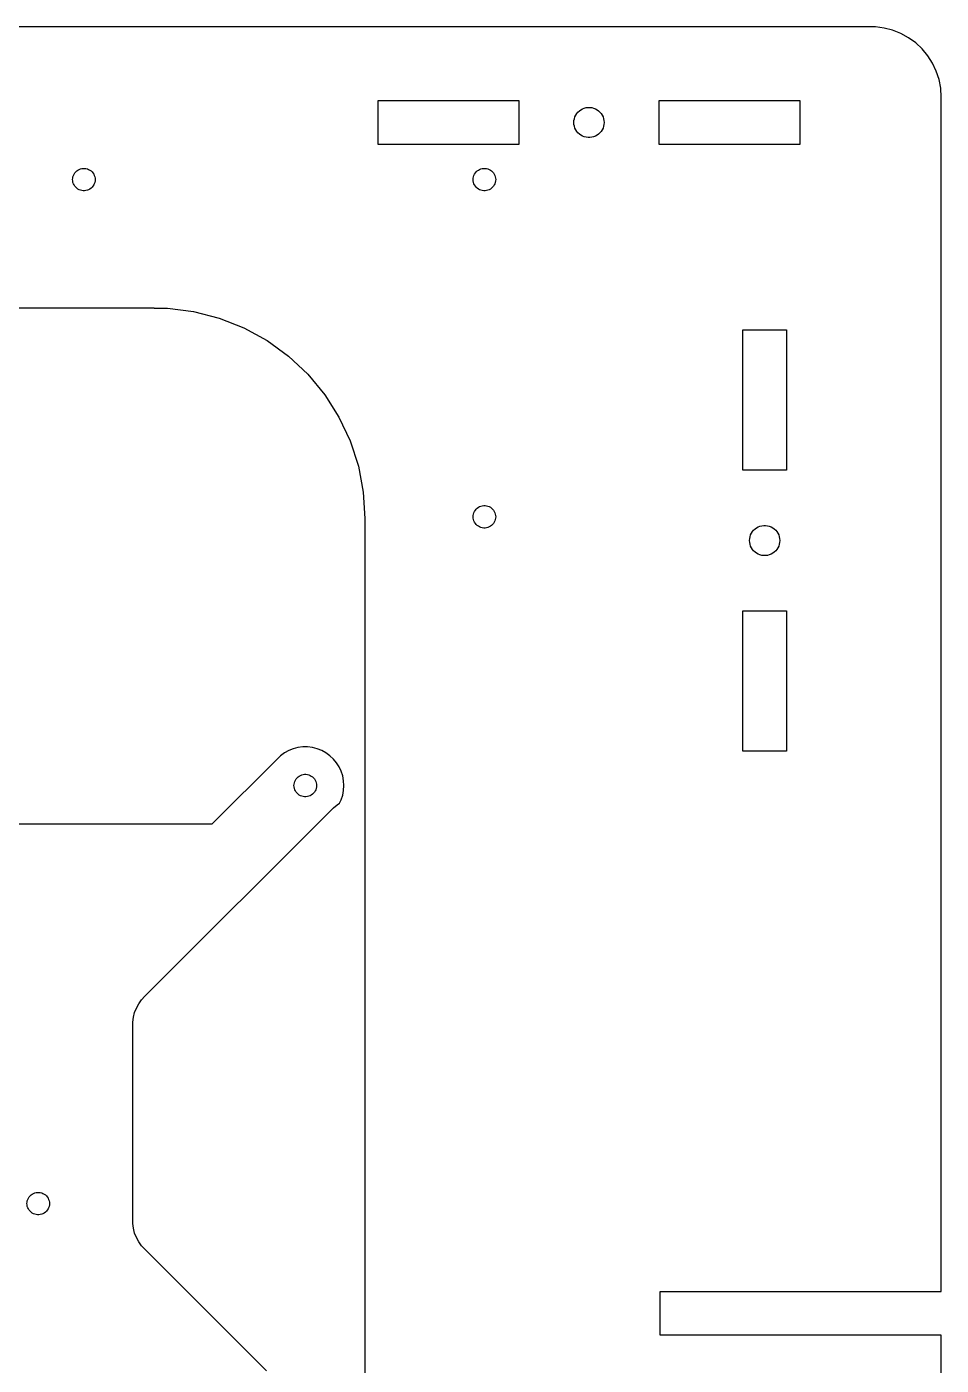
# Model space of a CAD drawing. Header units: metres. Extents: x -400 to 400, y -76 to 435.
# Drawn here: x -140.1 to -10, y 244.5 to 435 of the extents above; entities that cross this region are included whole.
import ezdxf

# ---------------------------------------------------------------- set-up
doc = ezdxf.new("R2010")
doc.units = ezdxf.units.M

msp = doc.modelspace()

# ---------------------------------------------------------------- linework, layer by layer
for p, q in [((-20, 435), (-390, 435)), ((-20, 434.98), (-20, 435)), ((-19.3721, 434.98), (-20, 434.98)), ((-18.1262, 434.823), (-19.3721, 434.98)), ((-16.9098, 434.511), (-18.1262, 434.823)), ((-15.7422, 434.048), (-16.9098, 434.511)), ((-14.6417, 433.443), (-15.7422, 434.048)), ((-13.6257, 432.705), (-14.6417, 433.443)), ((-12.7103, 431.845), (-13.6257, 432.705)), ((-11.9098, 430.878), (-12.7103, 431.845)), ((-11.2369, 429.818), (-11.9098, 430.878)), ((-10.7022, 428.681), (-11.2369, 429.818)), ((-10.3142, 427.487), (-10.7022, 428.681)), ((-10.0788, 426.253), (-10.3142, 427.487)), ((-10, 425), (-10.0788, 426.253)), ((-10, 255), (-10, 425)), ((-90.125, 418.25), (-90.125, 424.5)), ((-90.125, 424.5), (-70.125, 424.5)), ((-70.125, 424.5), (-70.125, 418.25)), ((-61.6923, 422.847), (-61.4955, 423.032)), ((-61.4955, 423.032), (-61.277, 423.19)), ((-61.277, 423.19), (-61.0404, 423.32)), ((-61.0404, 423.32), (-60.7894, 423.42)), ((-60.7894, 423.42), (-60.5279, 423.487)), ((-60.5279, 423.487), (-60.26, 423.521)), ((-60.26, 423.521), (-59.99, 423.521)), ((-59.99, 423.521), (-59.7221, 423.487)), ((-59.7221, 423.487), (-59.4606, 423.42)), ((-59.4606, 423.42), (-59.2096, 423.32)), ((-59.2096, 423.32), (-58.973, 423.19)), ((-58.973, 423.19), (-58.7545, 423.032)), ((-58.7545, 423.032), (-58.5577, 422.847)), ((-50.125, 418.25), (-50.125, 424.5)), ((-50.125, 424.5), (-30.125, 424.5)), ((-30.125, 424.5), (-30.125, 418.25)), ((-62.275, 421.375), (-62.2581, 421.644)), ((-62.2581, 421.106), (-62.275, 421.375)), ((-62.2581, 421.644), (-62.2075, 421.91)), ((-62.2075, 420.84), (-62.2581, 421.106)), ((-62.2075, 421.91), (-62.124, 422.166)), ((-62.124, 422.166), (-62.0091, 422.411)), ((-62.0091, 422.411), (-61.8644, 422.639)), ((-61.8644, 422.639), (-61.6923, 422.847)), ((-58.5577, 422.847), (-58.3856, 422.639)), ((-58.3856, 422.639), (-58.241, 422.411)), ((-58.241, 422.411), (-58.126, 422.166)), ((-58.126, 422.166), (-58.0426, 421.91)), ((-58.0426, 421.91), (-57.992, 421.644)), ((-57.992, 421.106), (-58.0426, 420.84)), ((-57.992, 421.644), (-57.975, 421.375)), ((-57.975, 421.375), (-57.992, 421.106)), ((-62.124, 420.584), (-62.2075, 420.84)), ((-62.0091, 420.339), (-62.124, 420.584)), ((-61.8644, 420.111), (-62.0091, 420.339)), ((-61.6923, 419.903), (-61.8644, 420.111)), ((-61.4955, 419.718), (-61.6923, 419.903)), ((-61.277, 419.56), (-61.4955, 419.718)), ((-61.0404, 419.43), (-61.277, 419.56)), ((-60.7894, 419.33), (-61.0404, 419.43)), ((-60.5279, 419.263), (-60.7894, 419.33)), ((-60.26, 419.229), (-60.5279, 419.263)), ((-59.99, 419.229), (-60.26, 419.229)), ((-59.7221, 419.263), (-59.99, 419.229)), ((-59.4606, 419.33), (-59.7221, 419.263)), ((-59.2096, 419.43), (-59.4606, 419.33)), ((-58.973, 419.56), (-59.2096, 419.43)), ((-58.7545, 419.718), (-58.973, 419.56)), ((-58.5577, 419.903), (-58.7545, 419.718)), ((-58.3856, 420.111), (-58.5577, 419.903)), ((-58.241, 420.339), (-58.3856, 420.111)), ((-58.126, 420.584), (-58.241, 420.339)), ((-58.0426, 420.84), (-58.126, 420.584)), ((-70.125, 418.25), (-90.125, 418.25)), ((-30.125, 418.25), (-50.125, 418.25)), ((-133.6, 413.25), (-133.587, 413.451)), ((-133.587, 413.451), (-133.55, 413.648)), ((-133.55, 413.648), (-133.488, 413.839)), ((-133.488, 413.839), (-133.402, 414.021)), ((-133.402, 414.021), (-133.294, 414.19)), ((-133.294, 414.19), (-133.166, 414.345)), ((-133.166, 414.345), (-133.02, 414.483)), ((-133.02, 414.483), (-132.857, 414.601)), ((-132.857, 414.601), (-132.681, 414.698)), ((-132.681, 414.698), (-132.494, 414.772)), ((-132.494, 414.772), (-132.3, 414.822)), ((-132.3, 414.822), (-132.1, 414.847)), ((-132.1, 414.847), (-131.9, 414.847)), ((-131.9, 414.847), (-131.7, 414.822)), ((-131.7, 414.822), (-131.506, 414.772)), ((-131.506, 414.772), (-131.319, 414.698)), ((-131.319, 414.698), (-131.143, 414.601)), ((-131.143, 414.601), (-130.98, 414.483)), ((-130.98, 414.483), (-130.834, 414.345)), ((-130.834, 414.345), (-130.706, 414.19)), ((-130.706, 414.19), (-130.598, 414.021)), ((-130.598, 414.021), (-130.512, 413.839)), ((-130.512, 413.839), (-130.45, 413.648)), ((-130.45, 413.648), (-130.413, 413.451)), ((-130.413, 413.451), (-130.4, 413.25)), ((-76.6, 413.25), (-76.5874, 413.451)), ((-76.5874, 413.451), (-76.5497, 413.648)), ((-76.5497, 413.648), (-76.4877, 413.839)), ((-76.4877, 413.839), (-76.4021, 414.021)), ((-76.4021, 414.021), (-76.2944, 414.19)), ((-76.2944, 414.19), (-76.1664, 414.345)), ((-76.1664, 414.345), (-76.0199, 414.483)), ((-76.0199, 414.483), (-75.8573, 414.601)), ((-75.8573, 414.601), (-75.6813, 414.698)), ((-75.6813, 414.698), (-75.4944, 414.772)), ((-75.4944, 414.772), (-75.2998, 414.822)), ((-75.2998, 414.822), (-75.1005, 414.847)), ((-75.1005, 414.847), (-74.8995, 414.847)), ((-74.8995, 414.847), (-74.7002, 414.822)), ((-74.7002, 414.822), (-74.5056, 414.772)), ((-74.5056, 414.772), (-74.3188, 414.698)), ((-74.3188, 414.698), (-74.1427, 414.601)), ((-74.1427, 414.601), (-73.9801, 414.483)), ((-73.9801, 414.483), (-73.8337, 414.345)), ((-73.8337, 414.345), (-73.7056, 414.19)), ((-73.7056, 414.19), (-73.5979, 414.021)), ((-73.5979, 414.021), (-73.5124, 413.839)), ((-73.5124, 413.839), (-73.4503, 413.648)), ((-73.4503, 413.648), (-73.4126, 413.451)), ((-73.4126, 413.451), (-73.4, 413.25)), ((-133.587, 413.049), (-133.6, 413.25)), ((-133.55, 412.852), (-133.587, 413.049)), ((-133.488, 412.661), (-133.55, 412.852)), ((-133.402, 412.479), (-133.488, 412.661)), ((-133.294, 412.31), (-133.402, 412.479)), ((-133.166, 412.155), (-133.294, 412.31)), ((-133.02, 412.017), (-133.166, 412.155)), ((-132.857, 411.899), (-133.02, 412.017)), ((-132.681, 411.802), (-132.857, 411.899)), ((-132.494, 411.728), (-132.681, 411.802)), ((-132.3, 411.678), (-132.494, 411.728)), ((-132.1, 411.653), (-132.3, 411.678)), ((-131.9, 411.653), (-132.1, 411.653)), ((-131.7, 411.678), (-131.9, 411.653)), ((-131.506, 411.728), (-131.7, 411.678)), ((-131.319, 411.802), (-131.506, 411.728)), ((-131.143, 411.899), (-131.319, 411.802)), ((-130.98, 412.017), (-131.143, 411.899)), ((-130.834, 412.155), (-130.98, 412.017)), ((-130.706, 412.31), (-130.834, 412.155)), ((-130.598, 412.479), (-130.706, 412.31)), ((-130.512, 412.661), (-130.598, 412.479)), ((-130.45, 412.852), (-130.512, 412.661)), ((-130.413, 413.049), (-130.45, 412.852)), ((-130.4, 413.25), (-130.413, 413.049)), ((-76.5874, 413.049), (-76.6, 413.25)), ((-76.5497, 412.852), (-76.5874, 413.049)), ((-76.4877, 412.661), (-76.5497, 412.852)), ((-76.4021, 412.479), (-76.4877, 412.661)), ((-76.2944, 412.31), (-76.4021, 412.479)), ((-76.1664, 412.155), (-76.2944, 412.31)), ((-76.0199, 412.017), (-76.1664, 412.155)), ((-75.8573, 411.899), (-76.0199, 412.017)), ((-75.6813, 411.802), (-75.8573, 411.899)), ((-75.4944, 411.728), (-75.6813, 411.802)), ((-75.2998, 411.678), (-75.4944, 411.728)), ((-75.1005, 411.653), (-75.2998, 411.678)), ((-74.8995, 411.653), (-75.1005, 411.653)), ((-74.7002, 411.678), (-74.8995, 411.653)), ((-74.5056, 411.728), (-74.7002, 411.678)), ((-74.3188, 411.802), (-74.5056, 411.728)), ((-74.1427, 411.899), (-74.3188, 411.802)), ((-73.9801, 412.017), (-74.1427, 411.899)), ((-73.8337, 412.155), (-73.9801, 412.017)), ((-73.7056, 412.31), (-73.8337, 412.155)), ((-73.5979, 412.479), (-73.7056, 412.31)), ((-73.5124, 412.661), (-73.5979, 412.479)), ((-73.4503, 412.852), (-73.5124, 412.661)), ((-73.4126, 413.049), (-73.4503, 412.852)), ((-73.4, 413.25), (-73.4126, 413.049)), ((-145.75, 395), (-122, 395)), ((-122, 395), (-122, 394.941)), ((-122, 394.941), (-120.116, 394.941)), ((-120.116, 394.941), (-116.379, 394.469)), ((-116.379, 394.469), (-112.729, 393.532)), ((-112.729, 393.532), (-109.227, 392.145)), ((-109.227, 392.145), (-105.925, 390.33)), ((-38.25, 371.875), (-38.25, 391.875)), ((-38.25, 391.875), (-32, 391.875)), ((-32, 391.875), (-32, 371.875)), ((-105.925, 390.33), (-102.877, 388.115)), ((-102.877, 388.115), (-100.131, 385.536)), ((-100.131, 385.536), (-97.7295, 382.634)), ((-97.7295, 382.634), (-95.7108, 379.453)), ((-95.7108, 379.453), (-94.1067, 376.044)), ((-94.1067, 376.044), (-92.9425, 372.461)), ((-92.9425, 372.461), (-92.2366, 368.76)), ((-32, 371.875), (-38.25, 371.875)), ((-92.2366, 368.76), (-92, 365)), ((-76.5497, 365.648), (-76.4877, 365.839)), ((-76.4877, 365.839), (-76.4021, 366.021)), ((-76.4021, 366.021), (-76.2944, 366.19)), ((-76.2944, 366.19), (-76.1664, 366.345)), ((-76.1664, 366.345), (-76.0199, 366.483)), ((-76.0199, 366.483), (-75.8573, 366.601)), ((-75.8573, 366.601), (-75.6813, 366.698)), ((-75.6813, 366.698), (-75.4944, 366.772)), ((-75.4944, 366.772), (-75.2998, 366.822)), ((-75.2998, 366.822), (-75.1005, 366.847)), ((-75.1005, 366.847), (-74.8995, 366.847)), ((-74.8995, 366.847), (-74.7002, 366.822)), ((-74.7002, 366.822), (-74.5056, 366.772)), ((-74.5056, 366.772), (-74.3188, 366.698)), ((-74.3188, 366.698), (-74.1427, 366.601)), ((-74.1427, 366.601), (-73.9801, 366.483)), ((-73.9801, 366.483), (-73.8337, 366.345)), ((-73.8337, 366.345), (-73.7056, 366.19)), ((-73.7056, 366.19), (-73.5979, 366.021)), ((-73.5979, 366.021), (-73.5124, 365.839)), ((-73.5124, 365.839), (-73.4503, 365.648)), ((-92, 365), (-92, 80)), ((-76.6, 365.25), (-76.5874, 365.451)), ((-76.5874, 365.049), (-76.6, 365.25)), ((-76.5874, 365.451), (-76.5497, 365.648)), ((-76.5497, 364.852), (-76.5874, 365.049)), ((-76.4877, 364.661), (-76.5497, 364.852)), ((-76.4021, 364.479), (-76.4877, 364.661)), ((-76.2944, 364.31), (-76.4021, 364.479)), ((-76.1664, 364.155), (-76.2944, 364.31)), ((-76.0199, 364.017), (-76.1664, 364.155)), ((-75.8573, 363.899), (-76.0199, 364.017)), ((-75.6813, 363.802), (-75.8573, 363.899)), ((-74.1427, 363.899), (-74.3188, 363.802)), ((-73.9801, 364.017), (-74.1427, 363.899)), ((-73.8337, 364.155), (-73.9801, 364.017)), ((-73.7056, 364.31), (-73.8337, 364.155)), ((-73.5979, 364.479), (-73.7056, 364.31)), ((-73.5124, 364.661), (-73.5979, 364.479)), ((-73.4503, 364.852), (-73.5124, 364.661)), ((-73.4503, 365.648), (-73.4126, 365.451)), ((-73.4126, 365.049), (-73.4503, 364.852)), ((-73.4126, 365.451), (-73.4, 365.25)), ((-73.4, 365.25), (-73.4126, 365.049)), ((-36.0404, 363.82), (-35.7894, 363.92)), ((-35.7894, 363.92), (-35.5279, 363.987)), ((-35.5279, 363.987), (-35.26, 364.021)), ((-35.26, 364.021), (-34.99, 364.021)), ((-34.99, 364.021), (-34.7221, 363.987)), ((-34.7221, 363.987), (-34.4606, 363.92)), ((-34.4606, 363.92), (-34.2096, 363.82)), ((-75.4944, 363.728), (-75.6813, 363.802)), ((-75.2998, 363.678), (-75.4944, 363.728)), ((-75.1005, 363.653), (-75.2998, 363.678)), ((-74.8995, 363.653), (-75.1005, 363.653)), ((-74.7002, 363.678), (-74.8995, 363.653)), ((-74.5056, 363.728), (-74.7002, 363.678)), ((-74.3188, 363.802), (-74.5056, 363.728)), ((-37.275, 361.875), (-37.2581, 362.144)), ((-37.2581, 362.144), (-37.2075, 362.41)), ((-37.2075, 362.41), (-37.124, 362.666)), ((-37.124, 362.666), (-37.0091, 362.911)), ((-37.0091, 362.911), (-36.8644, 363.139)), ((-36.8644, 363.139), (-36.6923, 363.347)), ((-36.6923, 363.347), (-36.4955, 363.532)), ((-36.4955, 363.532), (-36.277, 363.69)), ((-36.277, 363.69), (-36.0404, 363.82)), ((-34.2096, 363.82), (-33.973, 363.69)), ((-33.973, 363.69), (-33.7545, 363.532)), ((-33.7545, 363.532), (-33.5577, 363.347)), ((-33.5577, 363.347), (-33.3856, 363.139)), ((-33.3856, 363.139), (-33.241, 362.911)), ((-33.241, 362.911), (-33.126, 362.666)), ((-33.126, 362.666), (-33.0426, 362.41)), ((-33.0426, 362.41), (-32.992, 362.144)), ((-32.992, 362.144), (-32.975, 361.875)), ((-37.2581, 361.606), (-37.275, 361.875)), ((-37.2075, 361.34), (-37.2581, 361.606)), ((-37.124, 361.084), (-37.2075, 361.34)), ((-37.0091, 360.839), (-37.124, 361.084)), ((-36.8644, 360.611), (-37.0091, 360.839)), ((-36.6923, 360.403), (-36.8644, 360.611)), ((-36.4955, 360.218), (-36.6923, 360.403)), ((-36.277, 360.06), (-36.4955, 360.218)), ((-33.7545, 360.218), (-33.973, 360.06)), ((-33.5577, 360.403), (-33.7545, 360.218)), ((-33.3856, 360.611), (-33.5577, 360.403)), ((-33.241, 360.839), (-33.3856, 360.611)), ((-33.126, 361.084), (-33.241, 360.839)), ((-33.0426, 361.34), (-33.126, 361.084)), ((-32.992, 361.606), (-33.0426, 361.34)), ((-32.975, 361.875), (-32.992, 361.606)), ((-36.0404, 359.93), (-36.277, 360.06)), ((-35.7894, 359.83), (-36.0404, 359.93)), ((-35.5279, 359.763), (-35.7894, 359.83)), ((-35.26, 359.729), (-35.5279, 359.763)), ((-34.99, 359.729), (-35.26, 359.729)), ((-34.7221, 359.763), (-34.99, 359.729)), ((-34.4606, 359.83), (-34.7221, 359.763)), ((-34.2096, 359.93), (-34.4606, 359.83)), ((-33.973, 360.06), (-34.2096, 359.93)), ((-38.25, 331.875), (-38.25, 351.875)), ((-38.25, 351.875), (-32, 351.875)), ((-32, 351.875), (-32, 331.875)), ((-103.447, 331.644), (-104.006, 331.238)), ((-102.842, 331.977), (-103.447, 331.644)), ((-102.2, 332.231), (-102.842, 331.977)), ((-101.531, 332.403), (-102.2, 332.231)), ((-100.845, 332.489), (-101.531, 332.403)), ((-100.155, 332.489), (-100.845, 332.489)), ((-99.4694, 332.403), (-100.155, 332.489)), ((-98.8004, 332.231), (-99.4694, 332.403)), ((-98.1582, 331.977), (-98.8004, 332.231)), ((-97.553, 331.644), (-98.1582, 331.977)), ((-96.9942, 331.238), (-97.553, 331.644)), ((-32, 331.875), (-38.25, 331.875)), ((-104.509, 330.765), (-113.774, 321.5)), ((-104.006, 331.238), (-104.509, 330.765)), ((-96.4907, 330.765), (-96.9942, 331.238)), ((-96.0504, 330.233), (-96.4907, 330.765)), ((-95.6803, 329.65), (-96.0504, 330.233)), ((-95.3862, 329.025), (-95.6803, 329.65)), ((-101.988, 327.589), (-101.902, 327.771)), ((-101.902, 327.771), (-101.794, 327.94)), ((-101.794, 327.94), (-101.666, 328.095)), ((-101.666, 328.095), (-101.52, 328.233)), ((-101.52, 328.233), (-101.357, 328.351)), ((-101.357, 328.351), (-101.181, 328.448)), ((-101.181, 328.448), (-100.994, 328.522)), ((-100.994, 328.522), (-100.8, 328.572)), ((-100.8, 328.572), (-100.6, 328.597)), ((-100.6, 328.597), (-100.4, 328.597)), ((-100.4, 328.597), (-100.2, 328.572)), ((-100.2, 328.572), (-100.006, 328.522)), ((-100.006, 328.522), (-99.8188, 328.448)), ((-99.8188, 328.448), (-99.6427, 328.351)), ((-99.6427, 328.351), (-99.4801, 328.233)), ((-99.4801, 328.233), (-99.3337, 328.095)), ((-99.3337, 328.095), (-99.2056, 327.94)), ((-99.2056, 327.94), (-99.0979, 327.771)), ((-99.0979, 327.771), (-99.0124, 327.589)), ((-95.1728, 328.368), (-95.3862, 329.025)), ((-95.0434, 327.689), (-95.1728, 328.368)), ((-95, 327), (-95.0434, 327.689)), ((-102.1, 327), (-102.087, 327.201)), ((-102.087, 326.799), (-102.1, 327)), ((-102.087, 327.201), (-102.05, 327.398)), ((-102.05, 326.602), (-102.087, 326.799)), ((-102.05, 327.398), (-101.988, 327.589)), ((-101.988, 326.411), (-102.05, 326.602)), ((-101.902, 326.229), (-101.988, 326.411)), ((-101.794, 326.06), (-101.902, 326.229)), ((-101.666, 325.905), (-101.794, 326.06)), ((-101.52, 325.767), (-101.666, 325.905)), ((-99.3337, 325.905), (-99.4801, 325.767)), ((-99.2056, 326.06), (-99.3337, 325.905)), ((-99.0979, 326.229), (-99.2056, 326.06)), ((-99.0124, 326.411), (-99.0979, 326.229)), ((-99.0124, 327.589), (-98.9503, 327.398)), ((-98.9503, 326.602), (-99.0124, 326.411)), ((-98.9503, 327.398), (-98.9126, 327.201)), ((-98.9126, 326.799), (-98.9503, 326.602)), ((-98.9126, 327.201), (-98.9, 327)), ((-98.9, 327), (-98.9126, 326.799)), ((-95.1728, 325.632), (-95.0434, 326.311)), ((-95.0434, 326.311), (-95, 327)), ((-101.357, 325.649), (-101.52, 325.767)), ((-101.181, 325.552), (-101.357, 325.649)), ((-100.994, 325.478), (-101.181, 325.552)), ((-100.8, 325.428), (-100.994, 325.478)), ((-100.6, 325.403), (-100.8, 325.428)), ((-100.4, 325.403), (-100.6, 325.403)), ((-100.2, 325.428), (-100.4, 325.403)), ((-100.006, 325.478), (-100.2, 325.428)), ((-99.8188, 325.552), (-100.006, 325.478)), ((-99.6427, 325.649), (-99.8188, 325.552)), ((-99.4801, 325.767), (-99.6427, 325.649)), ((-96.49, 323.825), (-95.9578, 324.265)), ((-95.9578, 324.265), (-95.6192, 324.48)), ((-95.6192, 324.48), (-95.3862, 324.975)), ((-95.3862, 324.975), (-95.1728, 325.632)), ((-123.315, 297), (-96.49, 323.825)), ((-113.774, 321.5), (-296.226, 321.5)), ((-124.781, 294.69), (-124.527, 295.333)), ((-124.527, 295.333), (-124.194, 295.938)), ((-124.194, 295.938), (-123.788, 296.497)), ((-123.788, 296.497), (-123.315, 297)), ((-125.039, 293.336), (-124.953, 294.021)), ((-124.953, 294.021), (-124.781, 294.69)), ((-125.039, 264.664), (-125.039, 293.336)), ((-139.666, 268.595), (-139.52, 268.733)), ((-139.52, 268.733), (-139.357, 268.851)), ((-139.357, 268.851), (-139.181, 268.948)), ((-139.181, 268.948), (-138.994, 269.022)), ((-138.994, 269.022), (-138.8, 269.072)), ((-138.8, 269.072), (-138.6, 269.097)), ((-138.6, 269.097), (-138.4, 269.097)), ((-138.4, 269.097), (-138.2, 269.072)), ((-138.2, 269.072), (-138.006, 269.022)), ((-138.006, 269.022), (-137.819, 268.948)), ((-137.819, 268.948), (-137.643, 268.851)), ((-137.643, 268.851), (-137.48, 268.733)), ((-137.48, 268.733), (-137.334, 268.595)), ((-140.1, 267.5), (-140.087, 267.701)), ((-140.087, 267.299), (-140.1, 267.5)), ((-140.087, 267.701), (-140.05, 267.898)), ((-140.05, 267.102), (-140.087, 267.299)), ((-140.05, 267.898), (-139.988, 268.089)), ((-139.988, 266.911), (-140.05, 267.102)), ((-139.988, 268.089), (-139.902, 268.271)), ((-139.902, 266.729), (-139.988, 266.911)), ((-139.902, 268.271), (-139.794, 268.44)), ((-139.794, 266.56), (-139.902, 266.729)), ((-139.794, 268.44), (-139.666, 268.595)), ((-137.334, 268.595), (-137.206, 268.44)), ((-137.206, 268.44), (-137.098, 268.271)), ((-137.098, 266.729), (-137.206, 266.56)), ((-137.098, 268.271), (-137.012, 268.089)), ((-137.012, 266.911), (-137.098, 266.729)), ((-137.012, 268.089), (-136.95, 267.898)), ((-136.95, 267.102), (-137.012, 266.911)), ((-136.95, 267.898), (-136.913, 267.701)), ((-136.913, 267.299), (-136.95, 267.102)), ((-136.913, 267.701), (-136.9, 267.5)), ((-136.9, 267.5), (-136.913, 267.299)), ((-139.666, 266.405), (-139.794, 266.56)), ((-139.52, 266.267), (-139.666, 266.405)), ((-139.357, 266.149), (-139.52, 266.267)), ((-139.181, 266.052), (-139.357, 266.149)), ((-138.994, 265.978), (-139.181, 266.052)), ((-138.8, 265.928), (-138.994, 265.978)), ((-138.6, 265.903), (-138.8, 265.928)), ((-138.4, 265.903), (-138.6, 265.903)), ((-138.2, 265.928), (-138.4, 265.903)), ((-138.006, 265.978), (-138.2, 265.928)), ((-137.819, 266.052), (-138.006, 265.978)), ((-137.643, 266.149), (-137.819, 266.052)), ((-137.48, 266.267), (-137.643, 266.149)), ((-137.334, 266.405), (-137.48, 266.267)), ((-137.206, 266.56), (-137.334, 266.405)), ((-124.953, 263.979), (-125.039, 264.664)), ((-124.781, 263.31), (-124.953, 263.979)), ((-124.527, 262.667), (-124.781, 263.31)), ((-124.194, 262.062), (-124.527, 262.667)), ((-123.788, 261.503), (-124.194, 262.062)), ((-123.315, 261), (-123.788, 261.503)), ((-106, 243.685), (-123.315, 261)), ((-50, 248.75), (-50, 255)), ((-50, 255), (-10, 255)), ((-10, 248.75), (-50, 248.75)), ((-10, 20), (-10, 248.75))]:
    msp.add_line(p, q)

doc.saveas('drawing.dxf')
